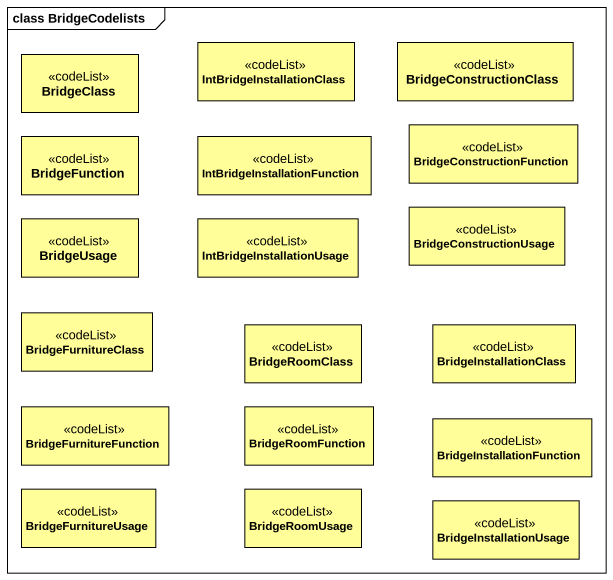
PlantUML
@startuml
mainframe class BridgeCodelists
hide circle
hide empty members
class BridgeClass <<codeList>> #FFFE99
class IntBridgeInstallationClass <<codeList>> #FFFE99
class BridgeConstructionClass <<codeList>> #FFFE99
class BridgeFunction <<codeList>> #FFFE99
class "IntBridgeInstallationFunction" as IntBridgeInstallationFunctio <<codeList>> #FFFE99
class BridgeConstructionFunction <<codeList>> #FFFE99
class BridgeUsage <<codeList>> #FFFE99
class IntBridgeInstallationUsage <<codeList>> #FFFE99
class BridgeConstructionUsage <<codeList>> #FFFE99
class BridgeFurnitureClass <<codeList>> #FFFE99
class BridgeRoomClass <<codeList>> #FFFE99
class BridgeInstallationClass <<codeList>> #FFFE99
class BridgeFurnitureFunction <<codeList>> #FFFE99
class BridgeRoomFunction <<codeList>> #FFFE99
class BridgeInstallationFunction <<codeList>> #FFFE99
class BridgeFurnitureUsage <<codeList>> #FFFE99
class BridgeRoomUsage <<codeList>> #FFFE99
class BridgeInstallationUsage <<codeList>> #FFFE99
@enduml
